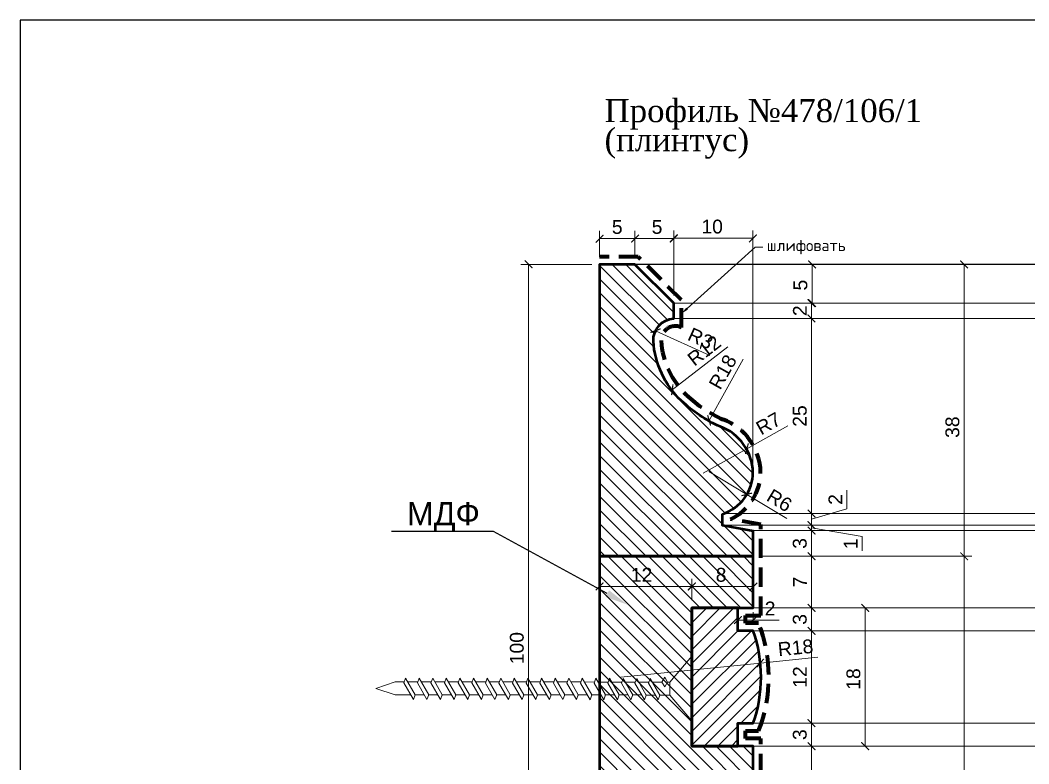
# Model space of a CAD drawing. Header units: inches. Extents: x 286 to 548, y 3188 to 3363.
# Drawn here: x 285.6 to 416.8, y 3266 to 3362.8 of the extents above; entities that cross this region are included whole.
import ezdxf
from ezdxf import colors
from ezdxf.entities.mleader import LeaderData, LeaderLine
from ezdxf.math import Vec2, Vec3

# ---------------------------------------------------------------- set-up
doc = ezdxf.new("R2010")
doc.units = ezdxf.units.IN
doc.header["$MEASUREMENT"] = 0
doc.linetypes.add('HIDDEN', pattern=[0.375, 0.25, -0.125])
doc.layers.add('Ferramenta', color=252, linetype='Continuous')
doc.layers.add('размеры в модели', color=7, linetype='Continuous')
doc.layers.add('Outside panel', color=7, linetype='Continuous', lineweight=18, true_color=0x7f5e57)
for name, color, linetype, lineweight in [('линия 15', 7, 'Continuous', 15), ('линия 50', 1, 'Continuous', 140), ('служебный слой РАЗМЕРЫ', 7, 'Continuous', 9)]:
    doc.layers.add(name, color=color, linetype=linetype, lineweight=lineweight)
doc.styles.add('ELECT', font='times.ttf')
doc.styles.get("Standard").update_dxf_attribs({"font": 'arial.ttf'})
doc.styles.add('ЕСКД профили текст', font='isocpeur.ttf')
doc.dimstyles.new('M_1', dxfattribs={"dimtxt": 1.8, "dimasz": 1, "dimexe": 1, "dimexo": 1, "dimgap": 0.6, "dimtad": 1, "dimdec": 0, "dimdsep": 46, "dimtxsty": 'Standard', "dimblk": 'ARCHTICK', "dimcen": -5, "dimclrd": 7, "dimclre": 7, "dimclrt": 7, "dimadec": 0, "dimazin": 0, "dimtfac": 1, "dimtdec": 0, "dimtmove": 0, "dimatfit": 3, "dimfxl": 1, "dimtolj": 1, "dimtzin": 0, "dimlwd": 5, "dimlwe": 5, "dimarcsym": 0})

# ---------------------------------------------------------------- blocks, each defined once
blk = doc.blocks.new('_ArchTick')
at = {"color": 0, "linetype": 'ByBlock', "const_width": 0.15}
blk.add_lwpolyline([(-0.5, -0.5), (0.5, 0.5)], dxfattribs=at)
blk = doc.blocks.new('*D34')
at = {"layer": 'Defpoints', "color": 0, "ltscale": 1000, "transparency": 16777216}
for p in [(380.98, 3284.76), (378.98, 3283.34), (380.98, 3283.34)]:
    blk.add_point(p, dxfattribs=at)
at = {"layer": 'линия 15', "color": 7, "lineweight": 5, "ltscale": 1000, "transparency": 16777216}
for p, q in [((378.98, 3284.34), (378.98, 3285.76)), ((380.98, 3284.34), (380.98, 3285.76)), ((378.98, 3284.76), (380.98, 3284.76)), ((380.98, 3284.76), (384.37, 3284.76))]:
    blk.add_line(p, q, dxfattribs=at)
at = {"layer": 'линия 15', "color": 7, "lineweight": 5, "ltscale": 1000, "transparency": 16777216, "rotation": 180}
blk.add_blockref('_ArchTick', (378.98, 3284.76), dxfattribs=at)
at = {"layer": 'линия 15', "color": 7, "lineweight": 5, "ltscale": 1000, "transparency": 16777216}
blk.add_blockref('_ArchTick', (380.98, 3284.76), dxfattribs=at)
at = {"layer": 'линия 15', "color": 7, "ltscale": 1000, "transparency": 16777216, "insert": (383.17, 3286.26), "char_height": 1.8, "attachment_point": 5}
blk.add_mtext('\\A1;2', dxfattribs=at)
blk = doc.blocks.new('*D33')
at = {"layer": 'Defpoints', "color": 0, "ltscale": 1000, "transparency": 16777216}
for p in [(380.94, 3334.44), (370.63, 3326.01), (380.94, 3303.99)]:
    blk.add_point(p, dxfattribs=at)
at = {"layer": 'линия 15', "color": 7, "lineweight": 5, "ltscale": 1000, "transparency": 16777216}
for p, q in [((370.63, 3327.01), (370.63, 3335.44)), ((380.94, 3304.99), (380.94, 3335.44)), ((370.63, 3334.44), (380.94, 3334.44))]:
    blk.add_line(p, q, dxfattribs=at)
at = {"layer": 'линия 15', "color": 7, "lineweight": 5, "ltscale": 1000, "transparency": 16777216, "rotation": 180}
blk.add_blockref('_ArchTick', (370.63, 3334.44), dxfattribs=at)
at = {"layer": 'линия 15', "color": 7, "lineweight": 5, "ltscale": 1000, "transparency": 16777216}
blk.add_blockref('_ArchTick', (380.94, 3334.44), dxfattribs=at)
at = {"layer": 'линия 15', "color": 7, "ltscale": 1000, "transparency": 16777216, "insert": (375.63, 3335.96), "char_height": 1.8, "attachment_point": 5}
blk.add_mtext('\\A1;10', dxfattribs=at)
blk = doc.blocks.new('*D32')
at = {"layer": 'Defpoints', "color": 0, "ltscale": 1000, "transparency": 16777216}
for p in [(360.98, 3334.4), (360.98, 3331.05), (365.59, 3331.05)]:
    blk.add_point(p, dxfattribs=at)
at = {"layer": 'линия 15', "color": 7, "lineweight": 5, "ltscale": 1000, "transparency": 16777216}
for p, q in [((360.98, 3332.05), (360.98, 3335.4)), ((365.59, 3332.05), (365.59, 3335.4)), ((365.59, 3334.4), (360.98, 3334.4))]:
    blk.add_line(p, q, dxfattribs=at)
at = {"layer": 'линия 15', "color": 7, "lineweight": 5, "ltscale": 1000, "transparency": 16777216, "rotation": 180}
blk.add_blockref('_ArchTick', (360.98, 3334.4), dxfattribs=at)
at = {"layer": 'линия 15', "color": 7, "lineweight": 5, "ltscale": 1000, "transparency": 16777216}
blk.add_blockref('_ArchTick', (365.59, 3334.4), dxfattribs=at)
at = {"layer": 'линия 15', "color": 7, "ltscale": 1000, "transparency": 16777216, "insert": (363.28, 3335.91), "char_height": 1.8, "attachment_point": 5}
blk.add_mtext('\\A1;5', dxfattribs=at)
blk = doc.blocks.new('*D31')
at = {"layer": 'Defpoints', "color": 0, "ltscale": 1000, "transparency": 16777216}
for p in [(365.59, 3334.4), (365.59, 3331.05), (370.63, 3326.01)]:
    blk.add_point(p, dxfattribs=at)
at = {"layer": 'линия 15', "color": 7, "lineweight": 5, "ltscale": 1000, "transparency": 16777216}
for p, q in [((365.59, 3332.05), (365.59, 3335.4)), ((370.63, 3327.01), (370.63, 3335.4)), ((370.63, 3334.4), (365.59, 3334.4))]:
    blk.add_line(p, q, dxfattribs=at)
at = {"layer": 'линия 15', "color": 7, "lineweight": 5, "ltscale": 1000, "transparency": 16777216, "rotation": 180}
blk.add_blockref('_ArchTick', (365.59, 3334.4), dxfattribs=at)
at = {"layer": 'линия 15', "color": 7, "lineweight": 5, "ltscale": 1000, "transparency": 16777216}
blk.add_blockref('_ArchTick', (370.63, 3334.4), dxfattribs=at)
at = {"layer": 'линия 15', "color": 7, "ltscale": 1000, "transparency": 16777216, "insert": (368.46, 3335.91), "char_height": 1.8, "attachment_point": 5}
blk.add_mtext('\\A1;5', dxfattribs=at)
blk = doc.blocks.new('*D30')
at = {"layer": 'Defpoints', "color": 0, "ltscale": 1000, "transparency": 16777216}
for p in [(360.98, 3293.05), (360.98, 3289.14), (372.98, 3286.34)]:
    blk.add_point(p, dxfattribs=at)
at = {"layer": 'линия 15', "color": 7, "lineweight": 5, "ltscale": 1000, "transparency": 16777216}
for p, q in [((360.98, 3292.05), (360.98, 3288.14)), ((372.98, 3289.14), (360.98, 3289.14)), ((372.98, 3287.34), (372.98, 3290.14))]:
    blk.add_line(p, q, dxfattribs=at)
at = {"layer": 'линия 15', "color": 7, "lineweight": 5, "ltscale": 1000, "transparency": 16777216, "rotation": 180}
blk.add_blockref('_ArchTick', (360.98, 3289.14), dxfattribs=at)
at = {"layer": 'линия 15', "color": 7, "lineweight": 5, "ltscale": 1000, "transparency": 16777216}
blk.add_blockref('_ArchTick', (372.98, 3289.14), dxfattribs=at)
at = {"layer": 'линия 15', "color": 7, "ltscale": 1000, "transparency": 16777216, "insert": (366.45, 3290.65), "char_height": 1.8, "attachment_point": 5}
blk.add_mtext('\\A1;12', dxfattribs=at)
blk = doc.blocks.new('*D29')
at = {"layer": 'Defpoints', "color": 0, "ltscale": 1000, "transparency": 16777216}
for p in [(380.98, 3293.05), (380.98, 3216.11), (408.42, 3216.11)]:
    blk.add_point(p, dxfattribs=at)
at = {"layer": 'линия 15', "color": 7, "lineweight": 5, "ltscale": 1000, "transparency": 16777216}
for p, q in [((381.98, 3293.05), (409.42, 3293.05)), ((408.42, 3293.05), (408.42, 3216.11)), ((381.98, 3216.11), (409.42, 3216.11))]:
    blk.add_line(p, q, dxfattribs=at)
for p, rotation in [((408.42, 3293.05), 90), ((408.42, 3216.11), 270)]:
    blk.add_blockref('_ArchTick', p, dxfattribs=dict(at, rotation=rotation))
at = {"layer": 'линия 15', "color": 7, "ltscale": 1000, "transparency": 16777216, "insert": (406.92, 3250.14), "char_height": 1.8, "attachment_point": 5, "rotation": 90}
blk.add_mtext('\\A1;77', dxfattribs=at)
blk = doc.blocks.new('*D28')
at = {"layer": 'Defpoints', "color": 0, "ltscale": 1000, "transparency": 16777216}
for p in [(372.98, 3289.11), (372.98, 3286.34), (380.98, 3286.34)]:
    blk.add_point(p, dxfattribs=at)
at = {"layer": 'линия 15', "color": 7, "lineweight": 5, "ltscale": 1000, "transparency": 16777216}
for p, q in [((372.98, 3287.34), (372.98, 3290.11)), ((380.98, 3287.34), (380.98, 3290.11)), ((380.98, 3289.11), (372.98, 3289.11))]:
    blk.add_line(p, q, dxfattribs=at)
at = {"layer": 'линия 15', "color": 7, "lineweight": 5, "ltscale": 1000, "transparency": 16777216, "rotation": 180}
blk.add_blockref('_ArchTick', (372.98, 3289.11), dxfattribs=at)
at = {"layer": 'линия 15', "color": 7, "lineweight": 5, "ltscale": 1000, "transparency": 16777216}
blk.add_blockref('_ArchTick', (380.98, 3289.11), dxfattribs=at)
at = {"layer": 'линия 15', "color": 7, "ltscale": 1000, "transparency": 16777216, "insert": (376.79, 3290.63), "char_height": 1.8, "attachment_point": 5}
blk.add_mtext('\\A1;8', dxfattribs=at)
blk = doc.blocks.new('*D27')
at = {"layer": 'Defpoints', "color": 0, "ltscale": 1000, "transparency": 16777216}
for p in [(381.9, 3279.16), (363.75, 3277.34)]:
    blk.add_point(p, dxfattribs=at)
at = {"layer": 'линия 15', "color": 7, "lineweight": 5, "ltscale": 1000, "transparency": 16777216}
for p in [(363.75, 3277.34), (389.37, 3279.91)]:
    blk.add_line(p, (381.9, 3279.16), dxfattribs=at)
at = {"layer": 'линия 15', "color": 7, "lineweight": 5, "ltscale": 1000, "transparency": 16777216, "rotation": 185.7230889697769}
blk.add_blockref('_ArchTick', (381.9, 3279.16), dxfattribs=at)
at = {"layer": 'линия 15', "color": 7, "ltscale": 1000, "transparency": 16777216, "insert": (386.48, 3281.15), "char_height": 1.8, "attachment_point": 5, "rotation": 5.7231}
blk.add_mtext('\\A1;R18', dxfattribs=at)
blk = doc.blocks.new('*D26')
at = {"layer": 'Defpoints', "color": 0, "ltscale": 1000, "transparency": 16777216}
for p in [(380.98, 3268.34), (380.98, 3216.14), (388.56, 3216.14)]:
    blk.add_point(p, dxfattribs=at)
at = {"layer": 'линия 15', "color": 7, "lineweight": 5, "ltscale": 1000, "transparency": 16777216}
for p, q in [((381.98, 3268.34), (389.56, 3268.34)), ((388.56, 3268.34), (388.56, 3216.14)), ((381.98, 3216.14), (389.56, 3216.14))]:
    blk.add_line(p, q, dxfattribs=at)
for p, rotation in [((388.56, 3268.34), 90), ((388.56, 3216.14), 270)]:
    blk.add_blockref('_ArchTick', p, dxfattribs=dict(at, rotation=rotation))
at = {"layer": 'линия 15', "color": 7, "ltscale": 1000, "transparency": 16777216, "insert": (387.04, 3242.24), "char_height": 1.8, "attachment_point": 5, "rotation": 90}
blk.add_mtext('\\A1;52', dxfattribs=at)
blk = doc.blocks.new('*D25')
at = {"layer": 'Defpoints', "color": 0, "ltscale": 1000, "transparency": 16777216}
for p in [(380.98, 3271.34), (380.98, 3268.34), (388.56, 3268.34)]:
    blk.add_point(p, dxfattribs=at)
at = {"layer": 'линия 15', "color": 7, "lineweight": 5, "ltscale": 1000, "transparency": 16777216}
for p, q in [((381.98, 3271.34), (389.56, 3271.34)), ((388.56, 3271.34), (388.56, 3268.34)), ((381.98, 3268.34), (389.56, 3268.34))]:
    blk.add_line(p, q, dxfattribs=at)
for p, rotation in [((388.56, 3271.34), 90), ((388.56, 3268.34), 270)]:
    blk.add_blockref('_ArchTick', p, dxfattribs=dict(at, rotation=rotation))
at = {"layer": 'линия 15', "color": 7, "ltscale": 1000, "transparency": 16777216, "insert": (387.04, 3269.84), "char_height": 1.8, "attachment_point": 5, "rotation": 90}
blk.add_mtext('\\A1;3', dxfattribs=at)
blk = doc.blocks.new('*D24')
at = {"layer": 'Defpoints', "color": 0, "ltscale": 1000, "transparency": 16777216}
for p in [(378.98, 3283.34), (380.98, 3271.34), (388.56, 3271.34)]:
    blk.add_point(p, dxfattribs=at)
at = {"layer": 'линия 15', "color": 7, "lineweight": 5, "ltscale": 1000, "transparency": 16777216}
for p, q in [((379.98, 3283.34), (389.56, 3283.34)), ((388.56, 3283.34), (388.56, 3271.34)), ((381.98, 3271.34), (389.56, 3271.34))]:
    blk.add_line(p, q, dxfattribs=at)
for p, rotation in [((388.56, 3283.34), 90), ((388.56, 3271.34), 270)]:
    blk.add_blockref('_ArchTick', p, dxfattribs=dict(at, rotation=rotation))
at = {"layer": 'линия 15', "color": 7, "ltscale": 1000, "transparency": 16777216, "insert": (387.05, 3277.34), "char_height": 1.8, "attachment_point": 5, "rotation": 90}
blk.add_mtext('\\A1;12', dxfattribs=at)
blk = doc.blocks.new('*D23')
at = {"layer": 'Defpoints', "color": 0, "ltscale": 1000, "transparency": 16777216}
for p in [(380.99, 3286.34), (378.98, 3283.34), (388.56, 3283.34)]:
    blk.add_point(p, dxfattribs=at)
at = {"layer": 'линия 15', "color": 7, "lineweight": 5, "ltscale": 1000, "transparency": 16777216}
for p, q in [((381.99, 3286.34), (389.56, 3286.34)), ((388.56, 3286.34), (388.56, 3283.34)), ((379.98, 3283.34), (389.56, 3283.34))]:
    blk.add_line(p, q, dxfattribs=at)
for p, rotation in [((388.56, 3286.34), 90), ((388.56, 3283.34), 270)]:
    blk.add_blockref('_ArchTick', p, dxfattribs=dict(at, rotation=rotation))
at = {"layer": 'линия 15', "color": 7, "ltscale": 1000, "transparency": 16777216, "insert": (387.04, 3284.84), "char_height": 1.8, "attachment_point": 5, "rotation": 90}
blk.add_mtext('\\A1;3', dxfattribs=at)
blk = doc.blocks.new('*D22')
at = {"layer": 'Defpoints', "color": 0, "ltscale": 1000, "transparency": 16777216}
for p in [(380.99, 3293.05), (380.99, 3286.34), (388.56, 3286.34)]:
    blk.add_point(p, dxfattribs=at)
at = {"layer": 'линия 15', "color": 7, "lineweight": 5, "ltscale": 1000, "transparency": 16777216}
for p, q in [((381.99, 3293.05), (389.56, 3293.05)), ((388.56, 3293.05), (388.56, 3286.34)), ((381.99, 3286.34), (389.56, 3286.34))]:
    blk.add_line(p, q, dxfattribs=at)
for p, rotation in [((388.56, 3293.05), 90), ((388.56, 3286.34), 270)]:
    blk.add_blockref('_ArchTick', p, dxfattribs=dict(at, rotation=rotation))
at = {"layer": 'линия 15', "color": 7, "ltscale": 1000, "transparency": 16777216, "insert": (387.06, 3289.7), "char_height": 1.8, "attachment_point": 5, "rotation": 90}
blk.add_mtext('\\A1;7', dxfattribs=at)
blk = doc.blocks.new('*D21')
at = {"layer": 'Defpoints', "color": 0, "ltscale": 1000, "transparency": 16777216}
for p in [(380.96, 3296.4), (380.99, 3293.05), (388.56, 3293.05)]:
    blk.add_point(p, dxfattribs=at)
at = {"layer": 'линия 15', "color": 7, "lineweight": 5, "ltscale": 1000, "transparency": 16777216}
for p, q in [((381.96, 3296.4), (389.56, 3296.4)), ((388.56, 3296.4), (388.56, 3293.05)), ((381.99, 3293.05), (389.56, 3293.05))]:
    blk.add_line(p, q, dxfattribs=at)
for p, rotation in [((388.56, 3296.4), 90), ((388.56, 3293.05), 270)]:
    blk.add_blockref('_ArchTick', p, dxfattribs=dict(at, rotation=rotation))
at = {"layer": 'линия 15', "color": 7, "ltscale": 1000, "transparency": 16777216, "insert": (387.04, 3294.73), "char_height": 1.8, "attachment_point": 5, "rotation": 90}
blk.add_mtext('\\A1;3', dxfattribs=at)
blk = doc.blocks.new('*D20')
at = {"layer": 'Defpoints', "color": 0, "ltscale": 1000, "transparency": 16777216}
for p in [(376.98, 3297.11), (380.96, 3296.4), (388.56, 3296.4)]:
    blk.add_point(p, dxfattribs=at)
at = {"layer": 'линия 15', "color": 7, "lineweight": 5, "ltscale": 1000, "transparency": 16777216}
for p, q in [((377.98, 3297.11), (389.56, 3297.11)), ((388.56, 3297.11), (388.56, 3298.11)), ((388.56, 3297.11), (388.56, 3296.4)), ((388.56, 3297.11), (388.56, 3296.4)), ((381.96, 3296.4), (389.56, 3296.4)), ((388.56, 3296.76), (395.16, 3295.62)), ((388.56, 3296.4), (388.56, 3295.4)), ((395.16, 3295.62), (395.16, 3293.75))]:
    blk.add_line(p, q, dxfattribs=at)
for p, rotation in [((388.56, 3297.11), 270), ((388.56, 3296.4), 90)]:
    blk.add_blockref('_ArchTick', p, dxfattribs=dict(at, rotation=rotation))
at = {"layer": 'линия 15', "color": 7, "ltscale": 1000, "transparency": 16777216, "insert": (393.66, 3294.68), "char_height": 1.8, "attachment_point": 5, "rotation": 90}
blk.add_mtext('\\A1;1', dxfattribs=at)
blk = doc.blocks.new('*D19')
at = {"layer": 'Defpoints', "color": 0, "ltscale": 1000, "transparency": 16777216}
for p in [(377.19, 3298.62), (376.98, 3297.11), (388.56, 3297.11)]:
    blk.add_point(p, dxfattribs=at)
at = {"layer": 'линия 15', "color": 7, "lineweight": 5, "ltscale": 1000, "transparency": 16777216}
for p, q in [((393.17, 3299.25), (393.17, 3301.64)), ((378.19, 3298.62), (389.56, 3298.62)), ((388.56, 3297.87), (393.17, 3299.25)), ((388.56, 3298.62), (388.56, 3297.11)), ((377.98, 3297.11), (389.56, 3297.11))]:
    blk.add_line(p, q, dxfattribs=at)
for p, rotation in [((388.56, 3298.62), 90), ((388.56, 3297.11), 270)]:
    blk.add_blockref('_ArchTick', p, dxfattribs=dict(at, rotation=rotation))
at = {"layer": 'линия 15', "color": 7, "ltscale": 1000, "transparency": 16777216, "insert": (391.67, 3300.45), "char_height": 1.8, "attachment_point": 5, "rotation": 90}
blk.add_mtext('\\A1;2', dxfattribs=at)
blk = doc.blocks.new('*D18')
at = {"layer": 'Defpoints', "color": 0, "ltscale": 1000, "transparency": 16777216}
for p in [(370.63, 3324.01), (377.19, 3298.62), (388.56, 3298.62)]:
    blk.add_point(p, dxfattribs=at)
at = {"layer": 'линия 15', "color": 7, "lineweight": 5, "ltscale": 1000, "transparency": 16777216}
for p, q in [((371.63, 3324.01), (389.56, 3324.01)), ((388.56, 3324.01), (388.56, 3298.62)), ((378.19, 3298.62), (389.56, 3298.62))]:
    blk.add_line(p, q, dxfattribs=at)
for p, rotation in [((388.56, 3324.01), 90), ((388.56, 3298.62), 270)]:
    blk.add_blockref('_ArchTick', p, dxfattribs=dict(at, rotation=rotation))
at = {"layer": 'линия 15', "color": 7, "ltscale": 1000, "transparency": 16777216, "insert": (387.04, 3311.31), "char_height": 1.8, "attachment_point": 5, "rotation": 90}
blk.add_mtext('\\A1;25', dxfattribs=at)
blk = doc.blocks.new('*D17')
at = {"layer": 'Defpoints', "color": 0, "ltscale": 1000, "transparency": 16777216}
for p in [(370.63, 3326.01), (370.63, 3324.01), (388.56, 3324.01)]:
    blk.add_point(p, dxfattribs=at)
at = {"layer": 'линия 15', "color": 7, "lineweight": 5, "ltscale": 1000, "transparency": 16777216}
for p, q in [((371.63, 3326.01), (389.56, 3326.01)), ((388.56, 3326.01), (388.56, 3324.01)), ((371.63, 3324.01), (389.56, 3324.01))]:
    blk.add_line(p, q, dxfattribs=at)
for p, rotation in [((388.56, 3326.01), 90), ((388.56, 3324.01), 270)]:
    blk.add_blockref('_ArchTick', p, dxfattribs=dict(at, rotation=rotation))
at = {"layer": 'линия 15', "color": 7, "ltscale": 1000, "transparency": 16777216, "insert": (387.05, 3325.01), "char_height": 1.8, "attachment_point": 5, "rotation": 90}
blk.add_mtext('\\A1;2', dxfattribs=at)
blk = doc.blocks.new('*D16')
at = {"layer": 'Defpoints', "color": 0, "ltscale": 1000, "transparency": 16777216}
for p in [(365.59, 3331.05), (370.63, 3326.01), (388.63, 3326.01)]:
    blk.add_point(p, dxfattribs=at)
at = {"layer": 'линия 15', "color": 7, "lineweight": 5, "ltscale": 1000, "transparency": 16777216}
for p, q in [((366.59, 3331.05), (389.63, 3331.05)), ((388.63, 3331.05), (388.63, 3326.01)), ((371.63, 3326.01), (389.63, 3326.01))]:
    blk.add_line(p, q, dxfattribs=at)
for p, rotation in [((388.63, 3331.05), 90), ((388.63, 3326.01), 270)]:
    blk.add_blockref('_ArchTick', p, dxfattribs=dict(at, rotation=rotation))
at = {"layer": 'линия 15', "color": 7, "ltscale": 1000, "transparency": 16777216, "insert": (387.12, 3328.35), "char_height": 1.8, "attachment_point": 5, "rotation": 90}
blk.add_mtext('\\A1;5', dxfattribs=at)
blk = doc.blocks.new('*D14')
at = {"layer": 'Defpoints', "color": 0, "ltscale": 1000, "transparency": 16777216}
for p in [(383.85, 3326.18), (375.24, 3310.74)]:
    blk.add_point(p, dxfattribs=at)
at = {"layer": 'размеры в модели', "color": 7, "lineweight": 5, "ltscale": 1000, "transparency": 16777216}
blk.add_line((379.68, 3318.71), (375.24, 3310.74), dxfattribs=at)
at = {"layer": 'размеры в модели', "color": 7, "lineweight": 5, "ltscale": 1000, "transparency": 16777216, "rotation": 240.8438586381714}
blk.add_blockref('_ArchTick', (375.24, 3310.74), dxfattribs=at)
at = {"layer": 'размеры в модели', "color": 7, "ltscale": 1000, "transparency": 16777216, "insert": (377.02, 3317.05), "char_height": 1.8, "attachment_point": 5, "rotation": 60.8439}
blk.add_mtext('\\A1;R18', dxfattribs=at)
blk = doc.blocks.new('*D13')
at = {"layer": 'Defpoints', "color": 0, "ltscale": 1000, "transparency": 16777216}
for p in [(375.2, 3304.11), (380.14, 3301.11)]:
    blk.add_point(p, dxfattribs=at)
at = {"layer": 'размеры в модели', "color": 7, "lineweight": 5, "ltscale": 1000, "transparency": 16777216}
for p in [(375.2, 3304.11), (385.36, 3297.96)]:
    blk.add_line(p, (380.14, 3301.11), dxfattribs=at)
at = {"layer": 'размеры в модели', "color": 7, "lineweight": 5, "ltscale": 1000, "transparency": 16777216, "rotation": 148.8214209785363}
blk.add_blockref('_ArchTick', (380.14, 3301.11), dxfattribs=at)
at = {"layer": 'размеры в модели', "color": 7, "ltscale": 1000, "transparency": 16777216, "insert": (384.39, 3300.32), "char_height": 1.8, "attachment_point": 5, "rotation": 328.8214}
blk.add_mtext('\\A1;R6', dxfattribs=at)
blk = doc.blocks.new('*D12')
at = {"layer": 'Defpoints', "color": 0, "ltscale": 1000, "transparency": 16777216}
for p in [(380.15, 3307.06), (374.45, 3303.88)]:
    blk.add_point(p, dxfattribs=at)
at = {"layer": 'размеры в модели', "color": 7, "lineweight": 5, "ltscale": 1000, "transparency": 16777216}
for p in [(385.48, 3310.03), (374.45, 3303.88)]:
    blk.add_line(p, (380.15, 3307.06), dxfattribs=at)
at = {"layer": 'размеры в модели', "color": 7, "lineweight": 5, "ltscale": 1000, "transparency": 16777216, "rotation": 209.1353326606832}
blk.add_blockref('_ArchTick', (380.15, 3307.06), dxfattribs=at)
at = {"layer": 'размеры в модели', "color": 7, "ltscale": 1000, "transparency": 16777216, "insert": (382.96, 3310.34), "char_height": 1.8, "attachment_point": 5, "rotation": 29.1353}
blk.add_mtext('\\A1;R7', dxfattribs=at)
blk = doc.blocks.new('*D11')
at = {"layer": 'Defpoints', "color": 0, "ltscale": 1000, "transparency": 16777216}
for p in [(379.73, 3321.9), (370.44, 3314.73)]:
    blk.add_point(p, dxfattribs=at)
at = {"layer": 'размеры в модели', "color": 7, "lineweight": 5, "ltscale": 1000, "transparency": 16777216}
blk.add_line((377.68, 3320.32), (370.44, 3314.73), dxfattribs=at)
at = {"layer": 'размеры в модели', "color": 7, "lineweight": 5, "ltscale": 1000, "transparency": 16777216, "rotation": 217.675519262541}
blk.add_blockref('_ArchTick', (370.44, 3314.73), dxfattribs=at)
at = {"layer": 'размеры в модели', "color": 7, "ltscale": 1000, "transparency": 16777216, "insert": (374.59, 3319.83), "char_height": 1.8, "attachment_point": 5, "rotation": 37.6755}
blk.add_mtext('\\A1;R12', dxfattribs=at)
blk = doc.blocks.new('*D10')
at = {"layer": 'Defpoints', "color": 0, "ltscale": 1000, "transparency": 16777216}
for p in [(368.27, 3322.42), (370.87, 3321.23)]:
    blk.add_point(p, dxfattribs=at)
at = {"layer": 'размеры в модели', "color": 7, "lineweight": 5, "ltscale": 1000, "transparency": 16777216}
blk.add_line((375.35, 3319.18), (368.27, 3322.42), dxfattribs=at)
at = {"layer": 'размеры в модели', "color": 7, "lineweight": 5, "ltscale": 1000, "transparency": 16777216, "rotation": 155.4098678447576}
blk.add_blockref('_ArchTick', (368.27, 3322.42), dxfattribs=at)
at = {"layer": 'размеры в модели', "color": 7, "ltscale": 1000, "transparency": 16777216, "insert": (374.12, 3321.41), "char_height": 1.8, "attachment_point": 5, "rotation": 335.4099}
blk.add_mtext('\\A1;R3', dxfattribs=at)
blk = doc.blocks.new('*D8')
at = {"layer": 'Defpoints', "color": 0, "ltscale": 1000, "transparency": 16777216}
for p in [(360.98, 3331.05), (351.74, 3231.14), (360.98, 3231.14)]:
    blk.add_point(p, dxfattribs=at)
at = {"layer": 'размеры в модели', "color": 7, "lineweight": 5, "ltscale": 1000, "transparency": 16777216}
for p, q in [((359.98, 3331.05), (350.74, 3331.05)), ((351.74, 3331.05), (351.74, 3231.14)), ((359.98, 3231.14), (350.74, 3231.14))]:
    blk.add_line(p, q, dxfattribs=at)
for p, rotation in [((351.74, 3331.05), 90), ((351.74, 3231.14), 270)]:
    blk.add_blockref('_ArchTick', p, dxfattribs=dict(at, rotation=rotation))
at = {"layer": 'размеры в модели', "color": 7, "ltscale": 1000, "transparency": 16777216, "insert": (350.22, 3281.1), "char_height": 1.8, "attachment_point": 5, "rotation": 90}
blk.add_mtext('\\A1;100', dxfattribs=at)
blk = doc.blocks.new('*D4')
at = {"layer": 'Defpoints', "color": 0, "ltscale": 1000, "transparency": 16777216}
for p in [(389.1, 3286.34), (389.1, 3268.34), (395.54, 3268.34)]:
    blk.add_point(p, dxfattribs=at)
at = {"layer": 'размеры в модели', "color": 7, "lineweight": 5, "ltscale": 1000, "transparency": 16777216}
for p, q in [((390.1, 3286.34), (396.54, 3286.34)), ((395.54, 3286.34), (395.54, 3268.34)), ((390.1, 3268.34), (396.54, 3268.34))]:
    blk.add_line(p, q, dxfattribs=at)
for p, rotation in [((395.54, 3286.34), 90), ((395.54, 3268.34), 270)]:
    blk.add_blockref('_ArchTick', p, dxfattribs=dict(at, rotation=rotation))
at = {"layer": 'размеры в модели', "color": 7, "ltscale": 1000, "transparency": 16777216, "insert": (394.02, 3277.08), "char_height": 1.8, "attachment_point": 5, "rotation": 90}
blk.add_mtext('\\A1;18', dxfattribs=at)
blk = doc.blocks.new('*D3')
at = {"layer": 'Defpoints', "color": 0, "ltscale": 1000, "transparency": 16777216}
for p in [(373.7, 3331.05), (380.99, 3293.05), (408.42, 3293.05)]:
    blk.add_point(p, dxfattribs=at)
at = {"layer": 'размеры в модели', "color": 7, "lineweight": 5, "ltscale": 1000, "transparency": 16777216}
for p, q in [((374.7, 3331.05), (409.42, 3331.05)), ((408.42, 3331.05), (408.42, 3293.05)), ((381.99, 3293.05), (409.42, 3293.05))]:
    blk.add_line(p, q, dxfattribs=at)
for p, rotation in [((408.42, 3331.05), 90), ((408.42, 3293.05), 270)]:
    blk.add_blockref('_ArchTick', p, dxfattribs=dict(at, rotation=rotation))
at = {"layer": 'размеры в модели', "color": 7, "ltscale": 1000, "transparency": 16777216, "insert": (406.9, 3309.86), "char_height": 1.8, "attachment_point": 5, "rotation": 90}
blk.add_mtext('\\A1;38', dxfattribs=at)
blk = doc.blocks.new('A$C62A60D15')
at = {"layer": 'Ferramenta', "color": 7, "lineweight": 5, "ltscale": 0.005}
for p, q in [((0, 0.696), (0.473, 0.139)), ((0, -0.696), (0, 0.696)), ((0.723, 0.241), (0.686, 0.139)), ((0.723, 0.241), (0.686, 0.139)), ((0.93, -0.117), (0.723, 0.241)), ((1.016, 0.24), (0.978, 0.139)), ((1.016, 0.24), (0.978, 0.139)), ((1.222, -0.117), (1.016, 0.24)), ((1.308, 0.24), (1.27, 0.138)), ((1.308, 0.24), (1.279, 0.163)), ((1.514, -0.118), (1.308, 0.24)), ((1.6, 0.24), (1.562, 0.138)), ((1.6, 0.24), (1.562, 0.138)), ((1.806, -0.118), (1.6, 0.24)), ((1.892, 0.24), (1.855, 0.138)), ((1.892, 0.24), (1.855, 0.138)), ((2.098, -0.118), (1.892, 0.24)), ((2.184, 0.24), (2.147, 0.138)), ((2.184, 0.24), (2.147, 0.138)), ((2.391, -0.118), (2.184, 0.24)), ((2.477, 0.239), (2.439, 0.138)), ((2.477, 0.239), (2.439, 0.138)), ((2.683, -0.118), (2.477, 0.239)), ((2.769, 0.239), (2.731, 0.137)), ((2.769, 0.239), (2.731, 0.137)), ((2.975, -0.119), (2.769, 0.239)), ((3.061, 0.239), (3.023, 0.137)), ((3.061, 0.239), (3.023, 0.137)), ((3.267, -0.119), (3.061, 0.239)), ((3.353, 0.239), (3.315, 0.137)), ((3.353, 0.239), (3.315, 0.137)), ((3.559, -0.119), (3.353, 0.239)), ((3.645, 0.239), (3.608, 0.137)), ((3.645, 0.239), (3.608, 0.137)), ((3.852, -0.119), (3.645, 0.239)), ((3.937, 0.238), (3.9, 0.137)), ((3.937, 0.238), (3.9, 0.137)), ((4.144, -0.119), (3.937, 0.238)), ((4.23, 0.238), (4.192, 0.136)), ((4.23, 0.238), (4.192, 0.136)), ((4.436, -0.119), (4.23, 0.238)), ((4.523, 0.238), (4.485, 0.136)), ((4.523, 0.238), (4.485, 0.136)), ((4.729, -0.12), (4.523, 0.238)), ((4.815, 0.238), (4.777, 0.136)), ((4.815, 0.238), (4.777, 0.136)), ((5.021, -0.12), (4.815, 0.238)), ((5.107, 0.238), (5.07, 0.136)), ((5.107, 0.238), (5.07, 0.136)), ((5.314, -0.12), (5.107, 0.238)), ((5.4, 0.238), (5.362, 0.136)), ((5.4, 0.238), (5.362, 0.136)), ((5.606, -0.12), (5.4, 0.238)), ((5.692, 0.237), (5.654, 0.136)), ((5.692, 0.237), (5.654, 0.136)), ((5.898, -0.12), (5.692, 0.237)), ((5.984, 0.237), (5.946, 0.135)), ((5.984, 0.237), (5.946, 0.135)), ((6.19, -0.121), (5.984, 0.237)), ((0.473, 0.139), (0.686, 0.139)), ((0.473, -0.139), (0.473, 0.139)), ((0.892, -0.219), (0.686, 0.139)), ((0.782, 0.139), (0.978, 0.139)), ((1.184, -0.219), (0.978, 0.139)), ((1.074, 0.138), (1.27, 0.138)), ((1.476, -0.219), (1.27, 0.138)), ((1.367, 0.138), (1.562, 0.138)), ((1.769, -0.22), (1.562, 0.138)), ((1.659, 0.138), (1.855, 0.138)), ((2.061, -0.22), (1.855, 0.138)), ((1.951, 0.138), (2.147, 0.138)), ((2.353, -0.22), (2.147, 0.138)), ((2.243, 0.138), (2.439, 0.138)), ((2.645, -0.22), (2.439, 0.138)), ((2.535, 0.138), (2.731, 0.137)), ((2.937, -0.22), (2.731, 0.137)), ((2.827, 0.137), (3.023, 0.137)), ((3.23, -0.221), (3.023, 0.137)), ((3.12, 0.137), (3.315, 0.137)), ((3.522, -0.221), (3.315, 0.137)), ((3.412, 0.137), (3.608, 0.137)), ((3.814, -0.221), (3.608, 0.137)), ((3.704, 0.137), (3.9, 0.137)), ((4.106, -0.221), (3.9, 0.137)), ((3.996, 0.137), (4.192, 0.136)), ((4.398, -0.221), (4.192, 0.136)), ((4.288, 0.136), (4.485, 0.136)), ((4.692, -0.222), (4.485, 0.136)), ((4.582, 0.136), (4.777, 0.136)), ((4.582, 0.136), (4.777, 0.136)), ((4.984, -0.222), (4.777, 0.136)), ((4.874, 0.136), (5.07, 0.136)), ((4.874, 0.136), (5.07, 0.136)), ((5.276, -0.222), (5.07, 0.136)), ((5.166, 0.136), (5.362, 0.136)), ((5.166, 0.136), (5.362, 0.136)), ((5.568, -0.222), (5.362, 0.136)), ((5.458, 0.136), (5.654, 0.136)), ((5.458, 0.136), (5.654, 0.136)), ((5.86, -0.222), (5.654, 0.136)), ((5.75, 0.135), (5.946, 0.135)), ((5.75, 0.135), (5.946, 0.135)), ((6.152, -0.222), (5.946, 0.135)), ((6.043, 0.135), (6.238, 0.135)), ((6.043, 0.135), (6.238, 0.135)), ((6.238, 0.135), (6.372, 0.135)), ((6.789, -0.004), (6.372, 0.135)), ((0, -0.696), (0.473, -0.139)), ((0.473, -0.139), (0.519, -0.139)), ((0.642, -0.14), (0.846, -0.14)), ((0.93, -0.117), (0.892, -0.219)), ((0.921, -0.14), (1.138, -0.14)), ((1.222, -0.117), (1.184, -0.219)), ((1.214, -0.14), (1.431, -0.14)), ((1.514, -0.118), (1.476, -0.219)), ((1.506, -0.14), (1.723, -0.14)), ((1.806, -0.118), (1.769, -0.22)), ((1.798, -0.14), (2.015, -0.14)), ((2.098, -0.118), (2.061, -0.22)), ((2.09, -0.14), (2.307, -0.141)), ((2.391, -0.118), (2.353, -0.22)), ((2.382, -0.141), (2.599, -0.141)), ((2.683, -0.118), (2.645, -0.22)), ((2.675, -0.141), (2.892, -0.141)), ((2.975, -0.119), (2.937, -0.22)), ((2.967, -0.141), (3.184, -0.141)), ((3.267, -0.119), (3.23, -0.221)), ((3.259, -0.141), (3.476, -0.141)), ((3.559, -0.119), (3.522, -0.221)), ((3.551, -0.141), (3.768, -0.142)), ((3.852, -0.119), (3.814, -0.221)), ((3.843, -0.142), (4.06, -0.142)), ((4.144, -0.119), (4.106, -0.221)), ((4.135, -0.142), (4.352, -0.142)), ((4.436, -0.119), (4.398, -0.221)), ((4.428, -0.142), (4.646, -0.142)), ((4.429, -0.142), (4.646, -0.142)), ((4.729, -0.12), (4.692, -0.222)), ((4.721, -0.142), (4.938, -0.142)), ((4.721, -0.142), (4.938, -0.142)), ((5.021, -0.12), (4.984, -0.222)), ((5.013, -0.142), (5.23, -0.142)), ((5.013, -0.142), (5.23, -0.142)), ((5.314, -0.12), (5.276, -0.222)), ((5.305, -0.142), (5.522, -0.143)), ((5.305, -0.142), (5.522, -0.143)), ((5.606, -0.12), (5.568, -0.222)), ((5.597, -0.143), (5.815, -0.143)), ((5.597, -0.143), (5.815, -0.143)), ((5.898, -0.12), (5.86, -0.222)), ((5.89, -0.143), (6.107, -0.143)), ((5.89, -0.143), (6.107, -0.143)), ((6.19, -0.121), (6.152, -0.222)), ((6.182, -0.143), (6.372, -0.143)), ((6.372, -0.143), (6.789, -0.004))]:
    blk.add_line(p, q, dxfattribs=at)
blk.add_lwpolyline([(0.58, -0.243), (0.642, -0.14), (0.58, -0.036), (0.519, -0.139)], close=True, dxfattribs=at)
for p in [(0.686, 0.139), (0.978, 0.139), (1.27, 0.138), (1.562, 0.138), (1.855, 0.138), (2.147, 0.138), (2.439, 0.138), (2.731, 0.137), (3.023, 0.137), (3.315, 0.137), (3.608, 0.137), (3.9, 0.137), (4.192, 0.136), (4.485, 0.136), (4.777, 0.136), (5.07, 0.136), (5.362, 0.136), (5.654, 0.136), (5.946, 0.135)]:
    blk.add_point(p, dxfattribs=at)

msp = doc.modelspace()

# ---------------------------------------------------------------- hatches: boundary and pattern name
at = {"layer": 'Outside panel', "ltscale": 1000}
h = msp.add_hatch(dxfattribs=at)
h.set_pattern_fill('ANSI31', color=256, scale=10, angle=90)
h.set_pattern_definition([(135, (-311481.0463, 93852.0582), (-0.8838834765, -0.8838834765), [])])
h.paths.add_polyline_path([(380.94, 3303.99, 0.306901), (376.68, 3309.94, -0.086659), (371.62, 3313.31, -0.188501), (367.98, 3321.05, -0.40382), (370.63, 3324.01), (370.63, 3326.01), (365.59, 3331.05), (360.98, 3331.05), (360.98, 3293.05), (380.98, 3293.05), (380.98, 3296.34), (376.98, 3297.05), (376.98, 3298.55, 0.321124)])
h = msp.add_hatch(dxfattribs=at)
h.set_pattern_fill('ANSI31', color=5, scale=10, angle=90)
h.set_pattern_definition([(135, (-310107.2084, 94136.6955), (-0.8838834765, -0.8838834765), [])])
h.paths.add_polyline_path([(372.98, 3286.34), (380.98, 3286.34), (380.98, 3293.05), (360.98, 3293.05), (360.98, 3231.14), (375.98, 3216.14), (380.98, 3216.11), (380.98, 3268.34), (372.98, 3268.34)])
h = msp.add_hatch(dxfattribs=at)
h.set_pattern_fill('ANSI31', color=256, scale=10)
h.set_pattern_definition([(45, (-311422.9666, 93908.228), (-0.8838834765, 0.8838834765), [])])
edge = h.paths.add_edge_path()
edge.add_line((372.98, 3286.34), (372.98, 3268.34))
edge.add_line((372.98, 3268.34), (378.98, 3268.34))
edge.add_line((378.98, 3268.34), (378.98, 3271.34))
edge.add_line((378.98, 3271.34), (380.98, 3271.34))
edge.add_arc((363.75, 3277.34), 18.24, 340.7983, 379.2017)
edge.add_line((380.98, 3283.34), (378.98, 3283.34))
edge.add_line((378.98, 3283.34), (378.98, 3286.34))
edge.add_line((378.98, 3286.34), (372.98, 3286.34))

# ---------------------------------------------------------------- linework, layer by layer
at = {"color": 7, "lineweight": 15, "ltscale": 1000}
for p, q in [((370.63, 3326.01), (470.49, 3326.01)), ((370.63, 3324.01), (470.49, 3324.01)), ((377, 3298.62), (476.86, 3298.62)), ((376.96, 3297.11), (476.83, 3297.11)), ((380.96, 3296.4), (480.82, 3296.4)), ((380.81, 3286.34), (480.67, 3286.34)), ((380.98, 3283.34), (480.84, 3283.34)), ((380.98, 3271.34), (480.84, 3271.34)), ((380.98, 3268.34), (480.84, 3268.34))]:
    msp.add_line(p, q, dxfattribs=at)
at = {"color": 6, "ltscale": 1000}
msp.add_lwpolyline([(285.59, 3187.83), (548.09, 3187.83), (548.09, 3362.83), (285.59, 3362.83)], close=True, dxfattribs=at)
at = {"lineweight": 50}
for points in [[(380.94, 3303.99, 0.306901), (376.68, 3309.94, -0.086659), (371.62, 3313.31, -0.188501), (367.98, 3321.05, -0.40382), (370.63, 3324.01), (370.63, 3326.01), (365.59, 3331.05), (360.98, 3331.05), (360.98, 3293.05), (380.98, 3293.05), (380.98, 3296.34), (376.98, 3297.05), (376.98, 3298.55, 0.321124), (380.94, 3303.99, 0.306901)], [(372.98, 3286.34), (372.98, 3268.34), (378.98, 3268.34), (378.98, 3271.34), (380.98, 3271.34, 0.169153), (380.98, 3283.34), (378.98, 3283.34), (378.98, 3286.34)]]:
    msp.add_lwpolyline(points, format="xyb", close=True, dxfattribs=at)
msp.add_lwpolyline([(380.84, 3216.11), (480.84, 3216.11), (480.84, 3268.34), (478.84, 3268.34), (478.84, 3271.35), (480.84, 3271.35, 0.169153), (480.84, 3283.35), (478.84, 3283.35), (478.84, 3286.34), (480.84, 3286.34), (480.84, 3296.34), (476.84, 3297.05), (476.84, 3298.55, 0.321124), (480.8, 3303.99, 0.306901), (476.54, 3309.94, -0.086659), (471.48, 3313.31, -0.188501), (467.84, 3321.05, -0.40382), (470.49, 3324.01), (470.49, 3326.01), (465.45, 3331.05), (360.98, 3331.05)], format="xyb")
msp.add_lwpolyline([(380.98, 3293.05), (360.98, 3293.05), (360.98, 3231.14), (375.98, 3216.14), (380.98, 3216.11), (380.98, 3268.34), (372.98, 3268.34), (372.98, 3286.34), (380.98, 3286.34), (380.98, 3293.05)], dxfattribs=at)
at = {"layer": 'линия 50', "color": 1, "linetype": 'HIDDEN', "ltscale": 10, "true_color": 0xff0909}
msp.add_lwpolyline([(381.98, 3216.11), (381.98, 3216.11), (381.98, 3269.34), (379.98, 3269.34), (379.98, 3270.35), (381.68, 3270.35, 0.188337), (381.68, 3284.35), (379.98, 3284.35), (379.98, 3285.34), (381.98, 3285.34), (381.98, 3297.18), (378.01, 3297.88, 0.290776), (381.94, 3304, 0.306331), (377.05, 3310.86, -0.086227), (372.31, 3314.04, -0.18815), (368.98, 3321.1, -0.559762), (371.63, 3322.84), (371.63, 3326.42), (366, 3332.05), (360.98, 3332.05)], format="xyb", dxfattribs=at)

# ---------------------------------------------------------------- block references
at = {"layer": 'Ferramenta', "xscale": 6.054186600027606, "yscale": 6.054186600027606, "zscale": 6.054186600027606, "rotation": 180.0000000000001}
msp.add_blockref('A$C62A60D15', (372.98, 3275.84), dxfattribs=at)

# ---------------------------------------------------------------- texts
at = {"color": 7, "ltscale": 1000, "style": 'ELECT'}
for s, p in [('Профиль №478/106/1', (361.63, 3349.56)), ('(плинтус)', (361.63, 3345.78))]:
    msp.add_text(s, height=3, dxfattribs=at).set_placement(p)

# ---------------------------------------------------------------- dimensions: what is measured, and where the dimension line sits
at = {"layer": 'линия 15', "color": 1, "ltscale": 1000, "true_color": 0xff0909}
dim = msp.add_linear_dim(base=(360.98, 3334.4), p1=(365.59, 3331.05), p2=(360.98, 3331.05), dimstyle='M_1', dxfattribs=at)
dim.commit()
dim.dimension.update_dxf_attribs({"geometry": '*D32', "text_midpoint": (363.28, 3335.91)})
for base, p1, p2, picture, middle in [((365.59, 3334.4), (370.63, 3326.01), (365.59, 3331.05), '*D31', (368.46, 3334.4)), ((380.94, 3334.44), (370.63, 3326.01), (380.94, 3303.99), '*D33', (375.63, 3334.44)), ((360.98, 3289.14), (372.98, 3286.34), (360.98, 3293.05), '*D30', (366.45, 3289.14)), ((372.98, 3289.11), (380.98, 3286.34), (372.98, 3286.34), '*D28', (376.79, 3289.11)), ((380.98, 3284.76), (378.98, 3283.34), (380.98, 3283.34), '*D34', (383.17, 3284.76))]:
    dim = msp.add_linear_dim(base=base, p1=p1, p2=p2, dimstyle='M_1', dxfattribs=at)
    dim.commit()
    dim.dimension.update_dxf_attribs({"geometry": picture, "text_midpoint": middle, "dimtype": 128})
for base, p1, p2, picture, middle in [((388.63, 3326.01), (365.59, 3331.05), (370.63, 3326.01), '*D16', (388.63, 3328.35)), ((388.56, 3324.01), (370.63, 3326.01), (370.63, 3324.01), '*D17', (388.56, 3325.01)), ((388.56, 3296.4), (376.98, 3297.11), (380.96, 3296.4), '*D20', (395.16, 3295.02)), ((408.42, 3216.11), (380.98, 3293.05), (380.98, 3216.11), '*D29', (408.42, 3250.14))]:
    dim = msp.add_linear_dim(base=base, p1=p1, p2=p2, angle=90, dimstyle='M_1', dxfattribs=at)
    dim.commit()
    dim.dimension.update_dxf_attribs({"geometry": picture, "text_midpoint": middle, "dimtype": 128})
for base, p1, p2, picture, middle in [((388.56, 3298.62), (370.63, 3324.01), (377.19, 3298.62), '*D18', (387.04, 3311.31)), ((388.56, 3297.11), (377.19, 3298.62), (376.98, 3297.11), '*D19', (391.67, 3299.85)), ((388.56, 3293.05), (380.96, 3296.4), (380.99, 3293.05), '*D21', (387.04, 3294.73)), ((388.56, 3286.34), (380.99, 3293.05), (380.99, 3286.34), '*D22', (387.06, 3289.7)), ((388.56, 3283.34), (380.99, 3286.34), (378.98, 3283.34), '*D23', (387.04, 3284.84)), ((388.56, 3271.34), (378.98, 3283.34), (380.98, 3271.34), '*D24', (387.05, 3277.34)), ((388.56, 3268.34), (380.98, 3271.34), (380.98, 3268.34), '*D25', (387.04, 3269.84)), ((388.56, 3216.14), (380.98, 3268.34), (380.98, 3216.14), '*D26', (387.04, 3242.24))]:
    dim = msp.add_linear_dim(base=base, p1=p1, p2=p2, angle=90, dimstyle='M_1', dxfattribs=at)
    dim.commit()
    dim.dimension.update_dxf_attribs({"geometry": picture, "text_midpoint": middle})
dim = msp.add_radius_dim(center=(363.75, 3277.34), mpoint=(381.9, 3279.16), dimstyle='M_1', dxfattribs=at)
dim.commit()
dim.dimension.update_dxf_attribs({"geometry": '*D27', "text_midpoint": (386.48, 3281.15)})
at = {"layer": 'размеры в модели', "color": 5, "ltscale": 1000}
dim = msp.add_linear_dim(base=(351.74, 3231.14), p1=(360.98, 3331.05), p2=(360.98, 3231.14), angle=90, dimstyle='M_1', dxfattribs=at)
dim.commit()
dim.dimension.update_dxf_attribs({"geometry": '*D8', "text_midpoint": (350.22, 3281.1)})
for base, p1, p2, picture, middle in [((408.42, 3293.05), (373.7, 3331.05), (380.99, 3293.05), '*D3', (408.42, 3309.86)), ((395.54, 3268.34), (389.1, 3286.34), (389.1, 3268.34), '*D4', (395.54, 3277.08))]:
    dim = msp.add_linear_dim(base=base, p1=p1, p2=p2, angle=90, dimstyle='M_1', dxfattribs=at)
    dim.commit()
    dim.dimension.update_dxf_attribs({"geometry": picture, "text_midpoint": middle, "dimtype": 128})
for center, mpoint, picture, middle in [((383.85, 3326.18), (375.24, 3310.74), '*D14', (378.34, 3316.31)), ((370.87, 3321.23), (368.27, 3322.42), '*D10', (373.49, 3320.03)), ((379.73, 3321.9), (370.44, 3314.73), '*D11', (375.51, 3318.64))]:
    dim = msp.add_radius_dim(center=center, mpoint=mpoint, dimstyle='M_1', dxfattribs=at)
    dim.commit()
    dim.dimension.update_dxf_attribs({"geometry": picture, "text_midpoint": middle, "dimtype": 132})
for center, mpoint, picture, middle in [((374.45, 3303.88), (380.15, 3307.06), '*D12', (382.96, 3310.34)), ((375.2, 3304.11), (380.14, 3301.11), '*D13', (384.39, 3300.32))]:
    dim = msp.add_radius_dim(center=center, mpoint=mpoint, dimstyle='M_1', dxfattribs=at)
    dim.commit()
    dim.dimension.update_dxf_attribs({"geometry": picture, "text_midpoint": middle})

# ---------------------------------------------------------------- leaders
at = {"layer": 'размеры в модели', "color": 7, "ltscale": 1000}
ml = msp.add_multileader_mtext('Standard', dxfattribs=at)
ml.set_content('\\A1;МДФ  ', color=7)
ml.set_leader_properties()
ml.build(insert=Vec2(0, 0))
ml.multileader.update_dxf_attribs({"text_right_attachment_type": 6, "dogleg_length": 0.36, "arrow_head_size": 3})
ctx = ml.context
ctx.base_point, ctx.char_height, ctx.arrow_head_size, ctx.landing_gap_size, ctx.plane_origin = Vec3(336.3, 3298.11), 3, 3, 0.09, Vec3(354.44, 3276.29)
ctx.right_attachment, ctx.text_align_type = 6, 2
notes = []
notes.append((ctx, [(0, (1, 1, 0), (347.18, 3296.26), (-1, 0), 1.66, [(0, [(364.62, 3286.76)], 0, [])])]))
ctx.mtext.insert, ctx.mtext.alignment, ctx.mtext.flow_direction = Vec3(345.42, 3300.1), 3, 5
at = {"layer": 'служебный слой РАЗМЕРЫ'}
ml = msp.add_multileader_mtext('Standard', dxfattribs=at)
ml.set_content('\\A1;шлифовать', color=256, style='ЕСКД профили текст')
ml.set_leader_properties(color=256, linetype='ByLayer', lineweight=-1)
ml.build(insert=Vec2(0, 0))
ml.multileader.update_dxf_attribs({"dogleg_length": 1, "arrow_head_size": 1})
ctx = ml.context
ctx.base_point, ctx.char_height, ctx.arrow_head_size, ctx.landing_gap_size, ctx.plane_origin = Vec3(382.23, 3333.29), 1.5, 1, 0.5, Vec3(395.71, 3359.46)
notes.append((ctx, [(1, (1, 1, 0), (381.23, 3333.29), (1, 0), 1, [(0, [(371.63, 3324.63)], 0, [])])]))
ctx.mtext.insert, ctx.mtext.flow_direction = Vec3(382.73, 3334.27), 5
for ctx, leaders in notes:
    for number, flags, end, landing, length, lines in leaders:
        leader = LeaderData()
        leader.index, (leader.has_last_leader_line, leader.has_dogleg_vector, leader.attachment_direction) = number, flags
        leader.last_leader_point, leader.dogleg_vector, leader.dogleg_length = Vec3(end), Vec3(landing), length
        for number, points, colour, breaks in lines:
            line = LeaderLine()
            line.index, line.vertices, line.color, line.breaks = number, Vec3.list(points), colors.encode_raw_color(colour), breaks
            leader.lines.append(line)
        ctx.leaders.append(leader)

doc.saveas('drawing.dxf')
